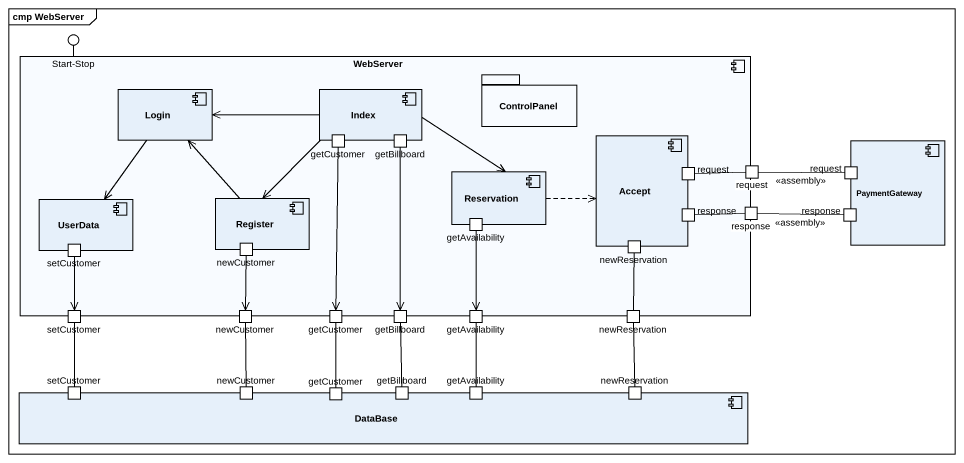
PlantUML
@startuml
mainframe cmp WebServer
() "Start-Stop" as Start_Stop
component WebServer {
  package ControlPanel {
  }
  component Login
  component Index {
    port getCustomer
    port getBillboard
  }
  component Accept {
    port request
    port response
    port newReservation
  }
  component UserData {
    port setCustomer
  }
  component Register {
    port newCustomer
  }
  component Reservation {
    port getAvailability
  }
  port "request" as request_2
  port "response" as response_2
  port "setCustomer" as setCustomer_2
  port "newCustomer" as newCustomer_2
  port "getCustomer" as getCustomer_2
  port "getBillboard" as getBillboard_2
  port "getAvailability" as getAvailability_2
  port "newReservation" as newReservation_2
}
component PaymentGateway {
  port "request" as request_3
  port "response" as response_3
}
component "DataBase" as DataBase_ {
  port "setCustomer" as setCustomer_3
  port "newCustomer" as newCustomer_3
  port "getCustomer" as getCustomer_3
  port "getBillboard" as getBillboard_3
  port "getAvailability" as getAvailability_3
  port "newReservation" as newReservation_3
}
WebServer -left- Start_Stop
Login --> UserData
Index -left-> Login
Index --> Register
Index --> Reservation
getCustomer --> getCustomer_2
getBillboard --> getBillboard_2
Register -up-> Login
Reservation .right.> Accept
request -right- request_2
request_3 -left- request_2 : <<assembly>>
getAvailability --> getAvailability_2
response -right- response_2
response_2 -right- response_3 : <<assembly>>
setCustomer --> setCustomer_2
newCustomer --> newCustomer_2
newReservation -- newReservation_2
setCustomer_2 -- setCustomer_3
newCustomer_2 -- newCustomer_3
getCustomer_2 -- getCustomer_3
getBillboard_2 -- getBillboard_3
getAvailability_2 -- getAvailability_3
newReservation_2 -- newReservation_3
@enduml
